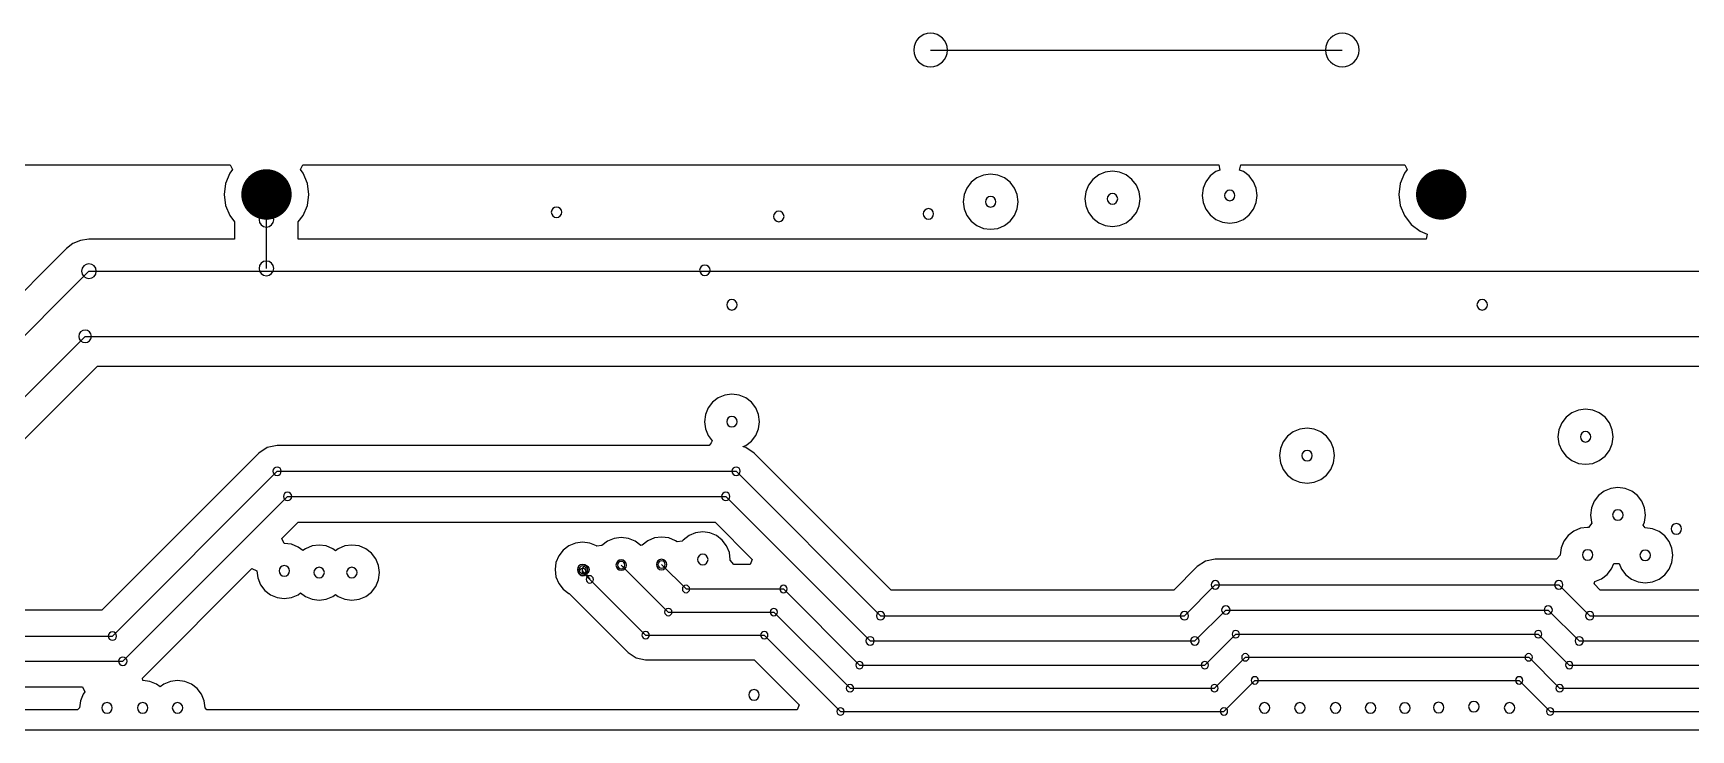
# Model space of a CAD drawing. Header units: inches. Extents: x 32166 to 34772, y 2386 to 4229.
# Drawn here: x 33462.7 to 33633.1, y 3322.5 to 3394.1 of the extents above; entities that cross this region are included whole.
import ezdxf

# ---------------------------------------------------------------- set-up
doc = ezdxf.new("R2010")
doc.units = ezdxf.units.IN
doc.header["$LTSCALE"] = 0.64311
doc.header["$MEASUREMENT"] = 0
for name, color, linetype in [('KEEPOUTLAYER', 6, 'CONTINUOUS'), ('MIDLAYER2', 76, 'CONTINUOUS'), ('MULTILAYER', 9, 'CONTINUOUS')]:
    doc.layers.add(name, color=color, linetype=linetype)

msp = doc.modelspace()

# ---------------------------------------------------------------- linework, layer by layer
at = {"layer": 'KEEPOUTLAYER'}
for p, q in [((33554.95, 3392.34), (33597.28, 3392.34)), ((32893.17, 3322.49), (34340.37, 3322.49))]:
    msp.add_line(p, q, dxfattribs=at)
for centre, start, end in [((33554.95, 3392.34), 0, 180), ((33597.28, 3392.34), 0, 180), ((33554.95, 3392.34), 180, 0), ((33597.28, 3392.34), 180, 0)]:
    msp.add_arc(centre, 1.73, start, end, dxfattribs=at)
at = {"layer": 'MIDLAYER2'}
for p, q in [((33457.57, 3380.55), (33482.94, 3380.55)), ((33482.9, 3379.68), (33482.46, 3378.63)), ((33483.19, 3380.06), (33482.9, 3379.68)), ((33482.94, 3380.55), (33483.19, 3380.06)), ((33490.16, 3380.06), (33490.4, 3380.55)), ((33490.45, 3379.68), (33490.16, 3380.06)), ((33490.4, 3380.55), (33584.58, 3380.55)), ((33490.88, 3378.63), (33490.45, 3379.68)), ((33572.92, 3379.79), (33572.24, 3379.5)), ((33573.65, 3379.88), (33572.92, 3379.79)), ((33574.39, 3379.79), (33573.65, 3379.88)), ((33575.07, 3379.5), (33574.39, 3379.79)), ((33584.29, 3379.85), (33583.7, 3379.4)), ((33584.68, 3380.01), (33584.29, 3379.85)), ((33584.58, 3380.55), (33584.68, 3380.01)), ((33586.73, 3380.01), (33586.84, 3380.55)), ((33587.12, 3379.85), (33586.73, 3380.01)), ((33586.84, 3380.55), (33603.73, 3380.55)), ((33587.71, 3379.4), (33587.12, 3379.85)), ((33603.69, 3379.68), (33603.25, 3378.63)), ((33603.97, 3380.06), (33603.69, 3379.68)), ((33603.73, 3380.55), (33603.97, 3380.06)), ((33482.46, 3378.63), (33482.31, 3377.5)), ((33491.03, 3377.5), (33490.88, 3378.63)), ((33558.67, 3378.16), (33558.39, 3377.48)), ((33559.12, 3378.75), (33558.67, 3378.16)), ((33559.71, 3379.2), (33559.12, 3378.75)), ((33560.39, 3379.48), (33559.71, 3379.2)), ((33561.13, 3379.58), (33560.39, 3379.48)), ((33561.86, 3379.48), (33561.13, 3379.58)), ((33562.54, 3379.2), (33561.86, 3379.48)), ((33563.13, 3378.75), (33562.54, 3379.2)), ((33563.58, 3378.16), (33563.13, 3378.75)), ((33563.86, 3377.48), (33563.58, 3378.16)), ((33571.2, 3378.47), (33570.92, 3377.78)), ((33571.65, 3379.05), (33571.2, 3378.47)), ((33572.24, 3379.5), (33571.65, 3379.05)), ((33575.66, 3379.05), (33575.07, 3379.5)), ((33576.11, 3378.47), (33575.66, 3379.05)), ((33576.39, 3377.78), (33576.11, 3378.47)), ((33582.97, 3378.13), (33582.87, 3377.4)), ((33583.25, 3378.81), (33582.97, 3378.13)), ((33583.7, 3379.4), (33583.25, 3378.81)), ((33588.16, 3378.81), (33587.71, 3379.4)), ((33588.44, 3378.13), (33588.16, 3378.81)), ((33588.54, 3377.4), (33588.44, 3378.13)), ((33603.25, 3378.63), (33603.1, 3377.5)), ((33482.31, 3377.5), (33482.46, 3376.38)), ((33482.46, 3376.38), (33482.9, 3375.32)), ((33486.67, 3369.9), (33486.67, 3377.5)), ((33490.45, 3375.32), (33490.88, 3376.38)), ((33490.88, 3376.38), (33491.03, 3377.5)), ((33558.39, 3377.48), (33558.29, 3376.75)), ((33558.29, 3376.75), (33558.39, 3376.02)), ((33563.96, 3376.75), (33563.86, 3377.48)), ((33563.86, 3376.02), (33563.96, 3376.75)), ((33570.92, 3377.78), (33570.82, 3377.05)), ((33570.82, 3377.05), (33570.92, 3376.32)), ((33570.92, 3376.32), (33571.2, 3375.63)), ((33576.11, 3375.63), (33576.39, 3376.32)), ((33576.49, 3377.05), (33576.39, 3377.78)), ((33576.39, 3376.32), (33576.49, 3377.05)), ((33582.87, 3377.4), (33582.97, 3376.66)), ((33582.97, 3376.66), (33583.25, 3375.98)), ((33588.16, 3375.98), (33588.44, 3376.66)), ((33588.44, 3376.66), (33588.54, 3377.4)), ((33603.1, 3377.5), (33603.25, 3376.38)), ((33603.25, 3376.38), (33603.69, 3375.32)), ((33482.9, 3375.32), (33483.4, 3374.67)), ((33483.4, 3374.67), (33483.4, 3372.89)), ((33489.94, 3374.67), (33490.45, 3375.32)), ((33489.94, 3372.89), (33489.94, 3374.67)), ((33558.39, 3376.02), (33558.67, 3375.33)), ((33558.67, 3375.33), (33559.12, 3374.75)), ((33559.12, 3374.75), (33559.71, 3374.3)), ((33562.54, 3374.3), (33563.13, 3374.75)), ((33563.13, 3374.75), (33563.58, 3375.33)), ((33563.58, 3375.33), (33563.86, 3376.02)), ((33571.2, 3375.63), (33571.65, 3375.05)), ((33571.65, 3375.05), (33572.24, 3374.6)), ((33572.24, 3374.6), (33572.92, 3374.32)), ((33574.39, 3374.32), (33575.07, 3374.6)), ((33575.07, 3374.6), (33575.66, 3375.05)), ((33575.66, 3375.05), (33576.11, 3375.63)), ((33583.25, 3375.98), (33583.7, 3375.39)), ((33583.7, 3375.39), (33584.29, 3374.94)), ((33584.29, 3374.94), (33584.97, 3374.66)), ((33584.97, 3374.66), (33585.71, 3374.56)), ((33585.71, 3374.56), (33586.44, 3374.66)), ((33586.44, 3374.66), (33587.12, 3374.94)), ((33587.12, 3374.94), (33587.71, 3375.39)), ((33587.71, 3375.39), (33588.16, 3375.98)), ((33603.69, 3375.32), (33604.38, 3374.42)), ((33468.42, 3372.89), (33467.57, 3372.78)), ((33483.4, 3372.89), (33468.42, 3372.89)), ((33468.42, 3372.89), (33468.42, 3372.89)), ((33605.9, 3372.89), (33489.94, 3372.89)), ((33559.71, 3374.3), (33560.39, 3374.01)), ((33560.39, 3374.01), (33561.13, 3373.92)), ((33561.13, 3373.92), (33561.86, 3374.01)), ((33561.86, 3374.01), (33562.54, 3374.3)), ((33572.92, 3374.32), (33573.65, 3374.22)), ((33573.65, 3374.22), (33574.39, 3374.32)), ((33604.38, 3374.42), (33605.28, 3373.73)), ((33605.28, 3373.73), (33606.01, 3373.43)), ((33606.01, 3373.43), (33605.9, 3372.89)), ((33466.11, 3371.93), (33447.58, 3353.41)), ((33466.78, 3372.45), (33466.11, 3371.93)), ((33467.57, 3372.78), (33466.78, 3372.45)), ((33448.94, 3350.14), (33468.42, 3369.62)), ((33468.42, 3369.62), (33644.89, 3369.62)), ((33450.71, 3345.6), (33468.03, 3362.92)), ((33468.03, 3362.92), (33797.78, 3362.92)), ((33452.86, 3343.44), (33469.29, 3359.87)), ((33469.29, 3359.87), (33786.32, 3359.87)), ((33532.53, 3356.16), (33532.08, 3355.57)), ((33533.12, 3356.61), (33532.53, 3356.16)), ((33533.8, 3356.89), (33533.12, 3356.61)), ((33534.53, 3356.99), (33533.8, 3356.89)), ((33535.27, 3356.89), (33534.53, 3356.99)), ((33535.95, 3356.61), (33535.27, 3356.89)), ((33536.54, 3356.16), (33535.95, 3356.61)), ((33536.99, 3355.57), (33536.54, 3356.16)), ((33531.8, 3354.89), (33531.7, 3354.15)), ((33531.7, 3354.15), (33531.8, 3353.42)), ((33532.08, 3355.57), (33531.8, 3354.89)), ((33537.27, 3354.89), (33536.99, 3355.57)), ((33537.37, 3354.15), (33537.27, 3354.89)), ((33537.27, 3353.42), (33537.37, 3354.15)), ((33620.29, 3354.6), (33619.84, 3354.02)), ((33620.88, 3355.05), (33620.29, 3354.6)), ((33621.56, 3355.34), (33620.88, 3355.05)), ((33622.3, 3355.43), (33621.56, 3355.34)), ((33623.03, 3355.34), (33622.3, 3355.43)), ((33623.71, 3355.05), (33623.03, 3355.34)), ((33624.3, 3354.6), (33623.71, 3355.05)), ((33624.75, 3354.02), (33624.3, 3354.6)), ((33531.8, 3353.42), (33532.08, 3352.74)), ((33532.08, 3352.74), (33532.5, 3352.19)), ((33536.54, 3352.15), (33536.99, 3352.74)), ((33536.99, 3352.74), (33537.27, 3353.42)), ((33591.65, 3352.66), (33591.2, 3352.07)), ((33592.24, 3353.11), (33591.65, 3352.66)), ((33592.92, 3353.39), (33592.24, 3353.11)), ((33593.66, 3353.49), (33592.92, 3353.39)), ((33594.39, 3353.39), (33593.66, 3353.49)), ((33595.07, 3353.11), (33594.39, 3353.39)), ((33595.66, 3352.66), (33595.07, 3353.11)), ((33596.11, 3352.07), (33595.66, 3352.66)), ((33619.56, 3353.33), (33619.46, 3352.6)), ((33619.46, 3352.6), (33619.56, 3351.87)), ((33619.84, 3354.02), (33619.56, 3353.33)), ((33625.03, 3353.33), (33624.75, 3354.02)), ((33625.13, 3352.6), (33625.03, 3353.33)), ((33625.03, 3351.87), (33625.13, 3352.6)), ((33485.9, 3350.93), (33469.74, 3334.77)), ((33486.76, 3351.5), (33485.9, 3350.93)), ((33487.77, 3351.7), (33486.76, 3351.5)), ((33532.18, 3351.7), (33487.77, 3351.7)), ((33532.39, 3351.97), (33532.18, 3351.7)), ((33532.5, 3352.19), (33532.39, 3351.97)), ((33535.69, 3351.6), (33535.95, 3351.7)), ((33535.7, 3351.55), (33535.69, 3351.6)), ((33535.97, 3351.5), (33535.7, 3351.55)), ((33535.95, 3351.7), (33536.54, 3352.15)), ((33536.83, 3350.93), (33535.97, 3351.5)), ((33550.9, 3336.85), (33536.83, 3350.93)), ((33590.92, 3351.39), (33590.82, 3350.66)), ((33591.2, 3352.07), (33590.92, 3351.39)), ((33596.39, 3351.39), (33596.11, 3352.07)), ((33596.49, 3350.66), (33596.39, 3351.39)), ((33619.56, 3351.87), (33619.84, 3351.18)), ((33619.84, 3351.18), (33620.29, 3350.6)), ((33624.3, 3350.6), (33624.75, 3351.18)), ((33624.75, 3351.18), (33625.03, 3351.87)), ((33470.84, 3332.12), (33487.77, 3349.06)), ((33487.77, 3349.06), (33534.96, 3349.06)), ((33534.96, 3349.06), (33549.81, 3334.21)), ((33590.82, 3350.66), (33590.92, 3349.92)), ((33590.92, 3349.92), (33591.2, 3349.24)), ((33591.2, 3349.24), (33591.65, 3348.65)), ((33595.66, 3348.65), (33596.11, 3349.24)), ((33596.11, 3349.24), (33596.39, 3349.92)), ((33596.39, 3349.92), (33596.49, 3350.66)), ((33620.29, 3350.6), (33620.88, 3350.15)), ((33620.88, 3350.15), (33621.56, 3349.86)), ((33621.56, 3349.86), (33622.3, 3349.77)), ((33622.3, 3349.77), (33623.03, 3349.86)), ((33623.03, 3349.86), (33623.71, 3350.15)), ((33623.71, 3350.15), (33624.3, 3350.6)), ((33591.65, 3348.65), (33592.24, 3348.2)), ((33592.24, 3348.2), (33592.92, 3347.92)), ((33592.92, 3347.92), (33593.66, 3347.82)), ((33593.66, 3347.82), (33594.39, 3347.92)), ((33594.39, 3347.92), (33595.07, 3348.2)), ((33595.07, 3348.2), (33595.66, 3348.65)), ((33624.89, 3347.3), (33624.21, 3347.02)), ((33625.62, 3347.4), (33624.89, 3347.3)), ((33626.36, 3347.3), (33625.62, 3347.4)), ((33627.04, 3347.02), (33626.36, 3347.3)), ((33471.91, 3329.53), (33488.85, 3346.47)), ((33488.85, 3346.47), (33533.89, 3346.47)), ((33533.89, 3346.47), (33548.73, 3331.62)), ((33623.17, 3345.98), (33622.89, 3345.3)), ((33623.62, 3346.57), (33623.17, 3345.98)), ((33624.21, 3347.02), (33623.62, 3346.57)), ((33627.62, 3346.57), (33627.04, 3347.02)), ((33628.08, 3345.98), (33627.62, 3346.57)), ((33628.36, 3345.3), (33628.08, 3345.98)), ((33622.89, 3345.3), (33622.79, 3344.56)), ((33622.79, 3344.56), (33622.89, 3343.83)), ((33628.45, 3344.56), (33628.36, 3345.3)), ((33628.36, 3343.83), (33628.45, 3344.56)), ((33488.26, 3342.14), (33489.94, 3343.82)), ((33489.94, 3343.82), (33532.79, 3343.82)), ((33523.15, 3342.26), (33522.42, 3342.16)), ((33523.89, 3342.16), (33523.15, 3342.26)), ((33526.57, 3342.2), (33525.88, 3341.92)), ((33527.3, 3342.3), (33526.57, 3342.2)), ((33528.03, 3342.2), (33527.3, 3342.3)), ((33528.72, 3341.92), (33528.03, 3342.2)), ((33530.12, 3342.44), (33529.53, 3341.99)), ((33530.8, 3342.72), (33530.12, 3342.44)), ((33531.53, 3342.82), (33530.8, 3342.72)), ((33532.27, 3342.72), (33531.53, 3342.82)), ((33532.95, 3342.44), (33532.27, 3342.72)), ((33532.79, 3343.82), (33536.61, 3340)), ((33533.53, 3341.99), (33532.95, 3342.44)), ((33620.51, 3342.46), (33620.06, 3341.88)), ((33621.1, 3342.91), (33620.51, 3342.46)), ((33621.78, 3343.2), (33621.1, 3342.91)), ((33622.51, 3343.29), (33621.78, 3343.2)), ((33622.6, 3343.28), (33622.51, 3343.29)), ((33622.93, 3343.72), (33622.6, 3343.28)), ((33622.89, 3343.83), (33622.93, 3343.72)), ((33628.23, 3343.52), (33628.36, 3343.83)), ((33628.43, 3343.25), (33628.23, 3343.52)), ((33629.16, 3343.15), (33628.43, 3343.25)), ((33629.85, 3342.87), (33629.16, 3343.15)), ((33630.43, 3342.42), (33629.85, 3342.87)), ((33630.88, 3341.83), (33630.43, 3342.42)), ((33488.5, 3341.65), (33488.26, 3342.14)), ((33488.51, 3341.65), (33488.5, 3341.65)), ((33489.24, 3341.55), (33488.51, 3341.65)), ((33489.92, 3341.27), (33489.24, 3341.55)), ((33490.41, 3340.9), (33489.92, 3341.27)), ((33490.68, 3341.1), (33490.41, 3340.9)), ((33491.36, 3341.38), (33490.68, 3341.1)), ((33492.09, 3341.48), (33491.36, 3341.38)), ((33492.82, 3341.38), (33492.09, 3341.48)), ((33493.51, 3341.1), (33492.82, 3341.38)), ((33493.78, 3340.89), (33493.51, 3341.1)), ((33494.04, 3341.1), (33493.78, 3340.89)), ((33494.73, 3341.38), (33494.04, 3341.1)), ((33495.46, 3341.48), (33494.73, 3341.38)), ((33496.19, 3341.38), (33495.46, 3341.48)), ((33496.88, 3341.1), (33496.19, 3341.38)), ((33497.46, 3340.65), (33496.88, 3341.1)), ((33497.91, 3340.06), (33497.46, 3340.65)), ((33517.18, 3340.95), (33516.73, 3340.36)), ((33517.76, 3341.4), (33517.18, 3340.95)), ((33518.45, 3341.68), (33517.76, 3341.4)), ((33519.18, 3341.78), (33518.45, 3341.68)), ((33519.91, 3341.68), (33519.18, 3341.78)), ((33520.59, 3341.4), (33519.91, 3341.68)), ((33520.65, 3341.36), (33520.59, 3341.4)), ((33521.15, 3341.43), (33520.65, 3341.36)), ((33521.74, 3341.88), (33521.15, 3341.43)), ((33522.42, 3342.16), (33521.74, 3341.88)), ((33524.57, 3341.88), (33523.89, 3342.16)), ((33525.16, 3341.43), (33524.57, 3341.88)), ((33525.3, 3341.47), (33525.16, 3341.43)), ((33525.88, 3341.92), (33525.3, 3341.47)), ((33528.89, 3341.79), (33528.72, 3341.92)), ((33529.43, 3341.86), (33528.89, 3341.79)), ((33529.53, 3341.99), (33529.43, 3341.86)), ((33533.98, 3341.4), (33533.53, 3341.99)), ((33534.27, 3340.72), (33533.98, 3341.4)), ((33534.36, 3339.99), (33534.27, 3340.72)), ((33619.78, 3341.19), (33619.68, 3340.46)), ((33620.06, 3341.88), (33619.78, 3341.19)), ((33631.17, 3341.15), (33630.88, 3341.83)), ((33631.26, 3340.42), (33631.17, 3341.15)), ((33473.92, 3327.8), (33485.18, 3339.06)), ((33485.18, 3339.06), (33485.67, 3338.82)), ((33485.67, 3338.82), (33485.67, 3338.82)), ((33485.67, 3338.82), (33485.77, 3338.09)), ((33498.2, 3339.38), (33497.91, 3340.06)), ((33498.29, 3338.65), (33498.2, 3339.38)), ((33516.44, 3339.68), (33516.35, 3338.95)), ((33516.35, 3338.95), (33516.44, 3338.22)), ((33516.73, 3340.36), (33516.44, 3339.68)), ((33519.18, 3338.69), (33519.18, 3338.95)), ((33523.15, 3339.42), (33527.99, 3334.59)), ((33527.3, 3339.47), (33529.81, 3336.96)), ((33534.35, 3339.91), (33534.36, 3339.99)), ((33534.72, 3339.49), (33534.35, 3339.91)), ((33536.4, 3339.49), (33534.72, 3339.49)), ((33536.61, 3340), (33536.4, 3339.49)), ((33582.36, 3339.26), (33579.96, 3336.85)), ((33583.22, 3339.83), (33582.36, 3339.26)), ((33584.23, 3340.04), (33583.22, 3339.83)), ((33619.32, 3340.04), (33584.23, 3340.04)), ((33619.68, 3340.45), (33619.32, 3340.04)), ((33619.68, 3340.46), (33619.68, 3340.45)), ((33624.51, 3338.46), (33624.96, 3339.04)), ((33624.96, 3339.04), (33625.19, 3339.58)), ((33625.19, 3339.58), (33625.74, 3339.58)), ((33625.74, 3339.58), (33625.98, 3339)), ((33625.98, 3339), (33626.43, 3338.41)), ((33630.43, 3338.41), (33630.88, 3339)), ((33630.88, 3339), (33631.17, 3339.68)), ((33631.17, 3339.68), (33631.26, 3340.42)), ((33485.77, 3338.09), (33486.05, 3337.4)), ((33486.05, 3337.4), (33486.5, 3336.82)), ((33497.46, 3336.64), (33497.91, 3337.23)), ((33497.91, 3337.23), (33498.2, 3337.91)), ((33498.2, 3337.91), (33498.29, 3338.65)), ((33516.44, 3338.22), (33516.73, 3337.53)), ((33516.73, 3337.53), (33517.18, 3336.95)), ((33519.18, 3338.69), (33525.66, 3332.21)), ((33581.05, 3334.21), (33584.23, 3337.39)), ((33584.23, 3337.39), (33619.54, 3337.39)), ((33619.54, 3337.39), (33622.72, 3334.21)), ((33623.17, 3337.5), (33623.24, 3337.72)), ((33623.81, 3336.85), (33623.17, 3337.5)), ((33623.24, 3337.72), (33623.93, 3338.01)), ((33623.93, 3338.01), (33624.51, 3338.46)), ((33626.43, 3338.41), (33627.01, 3337.96)), ((33627.01, 3337.96), (33627.7, 3337.68)), ((33627.7, 3337.68), (33628.43, 3337.58)), ((33628.43, 3337.58), (33629.16, 3337.68)), ((33629.16, 3337.68), (33629.85, 3337.96)), ((33629.85, 3337.96), (33630.43, 3338.41)), ((33486.5, 3336.82), (33487.09, 3336.37)), ((33487.09, 3336.37), (33487.77, 3336.08)), ((33487.77, 3336.08), (33488.51, 3335.99)), ((33488.51, 3335.99), (33489.24, 3336.08)), ((33489.24, 3336.08), (33489.92, 3336.37)), ((33489.92, 3336.37), (33490.19, 3336.57)), ((33490.19, 3336.57), (33490.68, 3336.19)), ((33490.68, 3336.19), (33491.36, 3335.91)), ((33491.36, 3335.91), (33492.09, 3335.81)), ((33492.09, 3335.81), (33492.82, 3335.91)), ((33492.82, 3335.91), (33493.51, 3336.19)), ((33493.51, 3336.19), (33493.78, 3336.4)), ((33493.78, 3336.4), (33494.04, 3336.19)), ((33494.04, 3336.19), (33494.73, 3335.91)), ((33494.73, 3335.91), (33495.46, 3335.81)), ((33495.46, 3335.81), (33496.19, 3335.91)), ((33496.19, 3335.91), (33496.88, 3336.19)), ((33496.88, 3336.19), (33497.46, 3336.64)), ((33517.18, 3336.95), (33517.76, 3336.5)), ((33517.76, 3336.5), (33517.81, 3336.48)), ((33517.81, 3336.48), (33523.87, 3330.42)), ((33529.81, 3336.96), (33539.83, 3336.96)), ((33539.83, 3336.96), (33547.65, 3329.14)), ((33579.96, 3336.85), (33550.9, 3336.85)), ((33674.05, 3336.85), (33623.81, 3336.85)), ((33469.74, 3334.77), (33382.95, 3334.77)), ((33527.99, 3334.59), (33538.84, 3334.59)), ((33538.84, 3334.59), (33546.67, 3326.76)), ((33549.81, 3334.21), (33581.05, 3334.21)), ((33582.12, 3331.62), (33585.31, 3334.8)), ((33585.31, 3334.8), (33618.46, 3334.8)), ((33618.46, 3334.8), (33621.65, 3331.62)), ((33622.72, 3334.21), (33675.14, 3334.21)), ((33373.42, 3332.12), (33470.84, 3332.12)), ((33525.66, 3332.21), (33537.86, 3332.21)), ((33537.86, 3332.21), (33545.69, 3324.38)), ((33583.15, 3329.14), (33586.33, 3332.32)), ((33586.33, 3332.32), (33617.43, 3332.32)), ((33617.43, 3332.32), (33620.62, 3329.14)), ((33523.87, 3330.42), (33524.69, 3329.87)), ((33548.73, 3331.62), (33582.12, 3331.62)), ((33621.65, 3331.62), (33676.21, 3331.62)), ((33372.35, 3329.53), (33471.91, 3329.53)), ((33524.69, 3329.87), (33525.66, 3329.68)), ((33525.66, 3329.68), (33536.81, 3329.68)), ((33536.81, 3329.68), (33541.45, 3325.04)), ((33547.65, 3329.14), (33583.15, 3329.14)), ((33584.14, 3326.76), (33587.32, 3329.94)), ((33587.32, 3329.94), (33616.45, 3329.94)), ((33616.45, 3329.94), (33619.63, 3326.76)), ((33620.62, 3329.14), (33677.24, 3329.14)), ((33372.35, 3326.89), (33467.77, 3326.89)), ((33467.77, 3326.89), (33468.01, 3326.4)), ((33473.95, 3327.57), (33473.92, 3327.8)), ((33474.68, 3327.47), (33473.95, 3327.57)), ((33475.36, 3327.19), (33474.68, 3327.47)), ((33475.74, 3326.9), (33475.36, 3327.19)), ((33476.12, 3327.19), (33475.74, 3326.9)), ((33476.8, 3327.47), (33476.12, 3327.19)), ((33477.53, 3327.57), (33476.8, 3327.47)), ((33478.27, 3327.47), (33477.53, 3327.57)), ((33478.95, 3327.19), (33478.27, 3327.47)), ((33479.54, 3326.74), (33478.95, 3327.19)), ((33585.12, 3324.38), (33588.3, 3327.57)), ((33588.3, 3327.57), (33615.47, 3327.57)), ((33615.47, 3327.57), (33618.65, 3324.38)), ((33467.54, 3325.47), (33467.44, 3324.74)), ((33467.82, 3326.15), (33467.54, 3325.47)), ((33468.01, 3326.4), (33467.82, 3326.15)), ((33479.99, 3326.15), (33479.54, 3326.74)), ((33480.27, 3325.47), (33479.99, 3326.15)), ((33480.37, 3324.74), (33480.27, 3325.47)), ((33546.67, 3326.76), (33584.14, 3326.76)), ((33619.63, 3326.76), (33678.23, 3326.76)), ((33467.26, 3324.53), (32943.54, 3324.53)), ((33467.44, 3324.74), (33467.26, 3324.53)), ((33480.54, 3324.53), (33480.37, 3324.74)), ((33541.24, 3324.53), (33480.54, 3324.53)), ((33541.45, 3325.04), (33541.24, 3324.53)), ((33545.69, 3324.38), (33585.12, 3324.38)), ((33618.65, 3324.38), (33679.21, 3324.38))]:
    msp.add_line(p, q, dxfattribs=at)
at = {"layer": 'MIDLAYER2', "const_width": 2.59}
for points in [[(33487.97, 3377.5, 1), (33485.38, 3377.5, 1)], [(33608.75, 3377.5, 1), (33606.16, 3377.5, 1)]]:
    msp.add_lwpolyline(points, format="xyb", close=True, dxfattribs=at)
at = {"layer": 'MIDLAYER2'}
for centre, radius, start, end in [((33486.67, 3377.5), 0.756, 0, 180), ((33485.91, 3376.74), 0.756, 0, 180), ((33485.91, 3376.74), 0.756, 0, 180), ((33485.91, 3376.74), 0.756, 180, 0), ((33485.91, 3376.74), 0.756, 180, 0), ((33484.06, 3374.9), 2.61, 0, 45), ((33484.06, 3374.9), 2.61, 0, 45), ((33486.67, 3377.5), 0.756, 180, 0), ((33489.28, 3374.9), 2.61, 135, 180), ((33489.28, 3374.9), 2.61, 135, 180), ((33487.44, 3376.74), 0.756, 0, 180), ((33487.44, 3376.74), 0.756, 0, 180), ((33487.44, 3376.74), 0.756, 180, 0), ((33487.44, 3376.74), 0.756, 180, 0), ((33561.13, 3376.75), 0.54, 0, 180), ((33561.13, 3376.75), 0.54, 180, 0), ((33573.65, 3377.05), 0.54, 0, 180), ((33573.65, 3377.05), 0.54, 180, 0), ((33585.71, 3377.4), 0.54, 0, 180), ((33585.71, 3377.4), 0.54, 180, 0), ((33486.67, 3374.9), 0.756, 0, 180), ((33486.67, 3374.9), 0.756, 0, 180), ((33486.67, 3374.9), 0.756, 0, 180), ((33486.67, 3374.9), 0.756, 0, 180), ((33486.67, 3374.9), 0.756, 180, 0), ((33486.67, 3374.9), 0.756, 180, 0), ((33486.67, 3374.9), 0.756, 180, 0), ((33486.67, 3374.9), 0.756, 180, 0), ((33516.5, 3375.67), 0.54, 0, 180), ((33516.5, 3375.67), 0.54, 180, 0), ((33539.35, 3375.24), 0.54, 0, 180), ((33539.35, 3375.24), 0.54, 180, 0), ((33554.73, 3375.5), 0.54, 0, 180), ((33554.73, 3375.5), 0.54, 180, 0), ((33468.42, 3369.62), 0.756, 0, 180), ((33468.42, 3369.62), 0.756, 0, 180), ((33468.42, 3369.62), 0.756, 180, 0), ((33468.42, 3369.62), 0.756, 180, 0), ((33486.67, 3369.9), 0.756, 0, 180), ((33486.67, 3369.9), 0.756, 180, 0), ((33531.75, 3369.71), 0.54, 0, 180), ((33531.75, 3369.71), 0.54, 180, 0), ((33534.53, 3366.16), 0.54, 0, 180), ((33534.53, 3366.16), 0.54, 180, 0), ((33611.67, 3366.16), 0.54, 0, 180), ((33611.67, 3366.16), 0.54, 180, 0), ((33468.03, 3362.92), 0.648, 0, 180), ((33468.03, 3362.92), 0.648, 0, 180), ((33468.03, 3362.92), 0.648, 180, 0), ((33468.03, 3362.92), 0.648, 180, 0), ((33534.53, 3354.15), 0.54, 0, 180), ((33534.53, 3354.15), 0.54, 180, 0), ((33622.3, 3352.6), 0.54, 0, 180), ((33622.3, 3352.6), 0.54, 180, 0), ((33593.66, 3350.66), 0.54, 0, 180), ((33487.77, 3349.06), 0.432, 0, 180), ((33487.77, 3349.06), 0.432, 0, 180), ((33487.77, 3349.06), 0.432, 180, 0), ((33487.77, 3349.06), 0.432, 180, 0), ((33534.96, 3349.06), 0.432, 0, 180), ((33534.96, 3349.06), 0.432, 0, 180), ((33534.96, 3349.06), 0.432, 180, 0), ((33534.96, 3349.06), 0.432, 180, 0), ((33593.66, 3350.66), 0.54, 180, 0), ((33488.85, 3346.47), 0.432, 0, 180), ((33488.85, 3346.47), 0.432, 0, 180), ((33488.85, 3346.47), 0.432, 180, 0), ((33488.85, 3346.47), 0.432, 180, 0), ((33533.89, 3346.47), 0.432, 0, 180), ((33533.89, 3346.47), 0.432, 0, 180), ((33533.89, 3346.47), 0.432, 180, 0), ((33533.89, 3346.47), 0.432, 180, 0), ((33625.62, 3344.56), 0.54, 0, 180), ((33625.62, 3344.56), 0.54, 180, 0), ((33631.63, 3343.14), 0.54, 0, 180), ((33631.63, 3343.14), 0.54, 180, 0), ((33531.53, 3339.99), 0.54, 0, 180), ((33622.51, 3340.46), 0.54, 0, 180), ((33628.43, 3340.42), 0.54, 0, 180), ((33488.51, 3338.82), 0.54, 0, 180), ((33488.51, 3338.82), 0.54, 180, 0), ((33492.09, 3338.65), 0.54, 0, 180), ((33495.46, 3338.65), 0.54, 0, 180), ((33519.18, 3338.95), 0.54, 0, 180), ((33519.18, 3338.95), 0.54, 180, 0), ((33519.18, 3338.95), 0.378, 0, 180), ((33519.18, 3338.69), 0.378, 0, 180), ((33519.18, 3338.69), 0.378, 0, 180), ((33519.18, 3338.95), 0.378, 180, 0), ((33519.5, 3338.95), 0.378, 0, 180), ((33519.5, 3338.95), 0.378, 180, 0), ((33520.91, 3338.95), 1.41, 180.0003, 225.0003), ((33523.15, 3339.42), 0.54, 0, 180), ((33523.15, 3339.42), 0.54, 180, 0), ((33523.15, 3339.42), 0.378, 0, 180), ((33523.15, 3339.42), 0.378, 180, 0), ((33527.3, 3339.47), 0.54, 0, 180), ((33527.3, 3339.47), 0.54, 180, 0), ((33527.3, 3339.47), 0.378, 0, 180), ((33527.3, 3339.47), 0.378, 180, 0), ((33531.53, 3339.99), 0.54, 180, 0), ((33622.51, 3340.46), 0.54, 180, 0), ((33628.43, 3340.42), 0.54, 180, 0), ((33492.09, 3338.65), 0.54, 180, 0), ((33495.46, 3338.65), 0.54, 180, 0), ((33519.18, 3338.69), 0.378, 180, 0), ((33519.18, 3338.69), 0.378, 180, 0), ((33519.91, 3337.95), 0.378, 0, 180), ((33519.91, 3337.95), 0.378, 180, 0), ((33529.81, 3336.96), 0.378, 0, 180), ((33529.81, 3336.96), 0.378, 0, 180), ((33539.83, 3336.96), 0.378, 0, 180), ((33539.83, 3336.96), 0.378, 0, 180), ((33584.23, 3337.39), 0.432, 0, 180), ((33584.23, 3337.39), 0.432, 0, 180), ((33584.23, 3337.39), 0.432, 180, 0), ((33584.23, 3337.39), 0.432, 180, 0), ((33619.54, 3337.39), 0.432, 0, 180), ((33619.54, 3337.39), 0.432, 0, 180), ((33619.54, 3337.39), 0.432, 180, 0), ((33619.54, 3337.39), 0.432, 180, 0), ((33529.81, 3336.96), 0.378, 180, 0), ((33529.81, 3336.96), 0.378, 180, 0), ((33539.83, 3336.96), 0.378, 180, 0), ((33539.83, 3336.96), 0.378, 180, 0), ((33527.99, 3334.59), 0.378, 0, 180), ((33527.99, 3334.59), 0.378, 0, 180), ((33527.99, 3334.59), 0.378, 180, 0), ((33527.99, 3334.59), 0.378, 180, 0), ((33538.84, 3334.59), 0.378, 0, 180), ((33538.84, 3334.59), 0.378, 0, 180), ((33538.84, 3334.59), 0.378, 180, 0), ((33538.84, 3334.59), 0.378, 180, 0), ((33549.81, 3334.21), 0.432, 0, 180), ((33549.81, 3334.21), 0.432, 0, 180), ((33549.81, 3334.21), 0.432, 180, 0), ((33549.81, 3334.21), 0.432, 180, 0), ((33581.05, 3334.21), 0.432, 0, 180), ((33581.05, 3334.21), 0.432, 0, 180), ((33581.05, 3334.21), 0.432, 180, 0), ((33581.05, 3334.21), 0.432, 180, 0), ((33585.31, 3334.8), 0.432, 0, 180), ((33585.31, 3334.8), 0.432, 0, 180), ((33585.31, 3334.8), 0.432, 180, 0), ((33585.31, 3334.8), 0.432, 180, 0), ((33618.46, 3334.8), 0.432, 0, 180), ((33618.46, 3334.8), 0.432, 0, 180), ((33618.46, 3334.8), 0.432, 180, 0), ((33618.46, 3334.8), 0.432, 180, 0), ((33622.72, 3334.21), 0.432, 0, 180), ((33622.72, 3334.21), 0.432, 0, 180), ((33622.72, 3334.21), 0.432, 180, 0), ((33622.72, 3334.21), 0.432, 180, 0), ((33470.84, 3332.12), 0.432, 0, 180), ((33470.84, 3332.12), 0.432, 0, 180), ((33470.84, 3332.12), 0.432, 180, 0), ((33470.84, 3332.12), 0.432, 180, 0), ((33525.66, 3332.21), 0.378, 0, 180), ((33525.66, 3332.21), 0.378, 0, 180), ((33525.66, 3332.21), 0.378, 180, 0), ((33525.66, 3332.21), 0.378, 180, 0), ((33537.86, 3332.21), 0.378, 0, 180), ((33537.86, 3332.21), 0.378, 0, 180), ((33537.86, 3332.21), 0.378, 180, 0), ((33537.86, 3332.21), 0.378, 180, 0), ((33548.73, 3331.62), 0.432, 0, 180), ((33548.73, 3331.62), 0.432, 0, 180), ((33582.12, 3331.62), 0.432, 0, 180), ((33582.12, 3331.62), 0.432, 0, 180), ((33586.33, 3332.32), 0.378, 0, 180), ((33586.33, 3332.32), 0.378, 0, 180), ((33586.33, 3332.32), 0.378, 180, 0), ((33586.33, 3332.32), 0.378, 180, 0), ((33617.43, 3332.32), 0.378, 0, 180), ((33617.43, 3332.32), 0.378, 0, 180), ((33617.43, 3332.32), 0.378, 180, 0), ((33617.43, 3332.32), 0.378, 180, 0), ((33621.65, 3331.62), 0.432, 0, 180), ((33621.65, 3331.62), 0.432, 0, 180), ((33548.73, 3331.62), 0.432, 180, 0), ((33548.73, 3331.62), 0.432, 180, 0), ((33582.12, 3331.62), 0.432, 180, 0), ((33582.12, 3331.62), 0.432, 180, 0), ((33587.32, 3329.94), 0.378, 0, 180), ((33587.32, 3329.94), 0.378, 0, 180), ((33616.45, 3329.94), 0.378, 0, 180), ((33616.45, 3329.94), 0.378, 0, 180), ((33621.65, 3331.62), 0.432, 180, 0), ((33621.65, 3331.62), 0.432, 180, 0), ((33471.91, 3329.53), 0.432, 0, 180), ((33471.91, 3329.53), 0.432, 0, 180), ((33471.91, 3329.53), 0.432, 180, 0), ((33471.91, 3329.53), 0.432, 180, 0), ((33547.65, 3329.14), 0.378, 0, 180), ((33547.65, 3329.14), 0.378, 0, 180), ((33547.65, 3329.14), 0.378, 180, 0), ((33547.65, 3329.14), 0.378, 180, 0), ((33583.15, 3329.14), 0.378, 0, 180), ((33583.15, 3329.14), 0.378, 0, 180), ((33583.15, 3329.14), 0.378, 180, 0), ((33583.15, 3329.14), 0.378, 180, 0), ((33587.32, 3329.94), 0.378, 180, 0), ((33587.32, 3329.94), 0.378, 180, 0), ((33616.45, 3329.94), 0.378, 180, 0), ((33616.45, 3329.94), 0.378, 180, 0), ((33620.62, 3329.14), 0.378, 0, 180), ((33620.62, 3329.14), 0.378, 0, 180), ((33620.62, 3329.14), 0.378, 180, 0), ((33620.62, 3329.14), 0.378, 180, 0), ((33546.67, 3326.76), 0.378, 0, 180), ((33546.67, 3326.76), 0.378, 0, 180), ((33584.14, 3326.76), 0.378, 0, 180), ((33584.14, 3326.76), 0.378, 0, 180), ((33588.3, 3327.57), 0.378, 0, 180), ((33588.3, 3327.57), 0.378, 0, 180), ((33588.3, 3327.57), 0.378, 180, 0), ((33588.3, 3327.57), 0.378, 180, 0), ((33615.47, 3327.57), 0.378, 0, 180), ((33615.47, 3327.57), 0.378, 0, 180), ((33615.47, 3327.57), 0.378, 180, 0), ((33615.47, 3327.57), 0.378, 180, 0), ((33619.63, 3326.76), 0.378, 0, 180), ((33619.63, 3326.76), 0.378, 0, 180), ((33470.28, 3324.74), 0.54, 0, 180), ((33473.95, 3324.74), 0.54, 0, 180), ((33477.53, 3324.74), 0.54, 0, 180), ((33536.8, 3326.08), 0.54, 0, 180), ((33536.8, 3326.08), 0.54, 180, 0), ((33546.67, 3326.76), 0.378, 180, 0), ((33546.67, 3326.76), 0.378, 180, 0), ((33584.14, 3326.76), 0.378, 180, 0), ((33584.14, 3326.76), 0.378, 180, 0), ((33589.29, 3324.74), 0.54, 0, 180), ((33592.92, 3324.74), 0.54, 0, 180), ((33596.59, 3324.74), 0.54, 0, 180), ((33600.19, 3324.73), 0.54, 0, 180), ((33603.72, 3324.73), 0.54, 0, 180), ((33607.19, 3324.78), 0.54, 0, 180), ((33610.81, 3324.87), 0.54, 0, 180), ((33614.48, 3324.74), 0.54, 0, 180), ((33619.63, 3326.76), 0.378, 180, 0), ((33619.63, 3326.76), 0.378, 180, 0), ((33470.28, 3324.74), 0.54, 180, 0), ((33473.95, 3324.74), 0.54, 180, 0), ((33477.53, 3324.74), 0.54, 180, 0), ((33545.69, 3324.38), 0.378, 0, 180), ((33545.69, 3324.38), 0.378, 0, 180), ((33545.69, 3324.38), 0.378, 180, 0), ((33545.69, 3324.38), 0.378, 180, 0), ((33585.12, 3324.38), 0.378, 0, 180), ((33585.12, 3324.38), 0.378, 0, 180), ((33585.12, 3324.38), 0.378, 180, 0), ((33585.12, 3324.38), 0.378, 180, 0), ((33589.29, 3324.74), 0.54, 180, 0), ((33592.92, 3324.74), 0.54, 180, 0), ((33596.59, 3324.74), 0.54, 180, 0), ((33600.19, 3324.73), 0.54, 180, 0), ((33603.72, 3324.73), 0.54, 180, 0), ((33607.19, 3324.78), 0.54, 180, 0), ((33610.81, 3324.87), 0.54, 180, 0), ((33614.48, 3324.74), 0.54, 180, 0), ((33618.65, 3324.38), 0.378, 0, 180), ((33618.65, 3324.38), 0.378, 0, 180), ((33618.65, 3324.38), 0.378, 180, 0), ((33618.65, 3324.38), 0.378, 180, 0)]:
    msp.add_arc(centre, radius, start, end, dxfattribs=at)
at = {"layer": 'MULTILAYER', "const_width": 2.59}
for points in [[(33487.97, 3377.5, 1), (33485.38, 3377.5, 1)], [(33608.75, 3377.5, 1), (33606.16, 3377.5, 1)]]:
    msp.add_lwpolyline(points, format="xyb", close=True, dxfattribs=at)
at = {"layer": 'MULTILAYER'}
for centre, start, end in [((33561.13, 3376.75), 0, 180), ((33561.13, 3376.75), 180, 0), ((33573.65, 3377.05), 0, 180), ((33573.65, 3377.05), 180, 0), ((33585.71, 3377.4), 0, 180), ((33585.71, 3377.4), 180, 0), ((33516.5, 3375.67), 0, 180), ((33516.5, 3375.67), 180, 0), ((33539.35, 3375.24), 0, 180), ((33539.35, 3375.24), 180, 0), ((33554.73, 3375.5), 0, 180), ((33554.73, 3375.5), 180, 0), ((33531.75, 3369.71), 0, 180), ((33531.75, 3369.71), 180, 0), ((33534.53, 3366.16), 0, 180), ((33534.53, 3366.16), 180, 0), ((33611.67, 3366.16), 0, 180), ((33611.67, 3366.16), 180, 0), ((33534.53, 3354.15), 0, 180), ((33534.53, 3354.15), 180, 0), ((33622.3, 3352.6), 0, 180), ((33622.3, 3352.6), 180, 0), ((33593.66, 3350.66), 0, 180), ((33593.66, 3350.66), 180, 0), ((33625.62, 3344.56), 0, 180), ((33625.62, 3344.56), 180, 0), ((33631.63, 3343.14), 0, 180), ((33631.63, 3343.14), 180, 0), ((33531.53, 3339.99), 0, 180), ((33622.51, 3340.46), 0, 180), ((33628.43, 3340.42), 0, 180), ((33488.51, 3338.82), 0, 180), ((33488.51, 3338.82), 180, 0), ((33492.09, 3338.65), 0, 180), ((33495.46, 3338.65), 0, 180), ((33519.18, 3338.95), 0, 180), ((33519.18, 3338.95), 180, 0), ((33523.15, 3339.42), 0, 180), ((33523.15, 3339.42), 180, 0), ((33527.3, 3339.47), 0, 180), ((33527.3, 3339.47), 180, 0), ((33531.53, 3339.99), 180, 0), ((33622.51, 3340.46), 180, 0), ((33628.43, 3340.42), 180, 0), ((33492.09, 3338.65), 180, 0), ((33495.46, 3338.65), 180, 0), ((33470.28, 3324.74), 0, 180), ((33473.95, 3324.74), 0, 180), ((33477.53, 3324.74), 0, 180), ((33536.8, 3326.08), 0, 180), ((33536.8, 3326.08), 180, 0), ((33589.29, 3324.74), 0, 180), ((33592.92, 3324.74), 0, 180), ((33596.59, 3324.74), 0, 180), ((33600.19, 3324.73), 0, 180), ((33603.72, 3324.73), 0, 180), ((33607.19, 3324.78), 0, 180), ((33610.81, 3324.87), 0, 180), ((33614.48, 3324.74), 0, 180), ((33470.28, 3324.74), 180, 0), ((33473.95, 3324.74), 180, 0), ((33477.53, 3324.74), 180, 0), ((33589.29, 3324.74), 180, 0), ((33592.92, 3324.74), 180, 0), ((33596.59, 3324.74), 180, 0), ((33600.19, 3324.73), 180, 0), ((33603.72, 3324.73), 180, 0), ((33607.19, 3324.78), 180, 0), ((33610.81, 3324.87), 180, 0), ((33614.48, 3324.74), 180, 0)]:
    msp.add_arc(centre, 0.54, start, end, dxfattribs=at)

doc.saveas('drawing.dxf')
